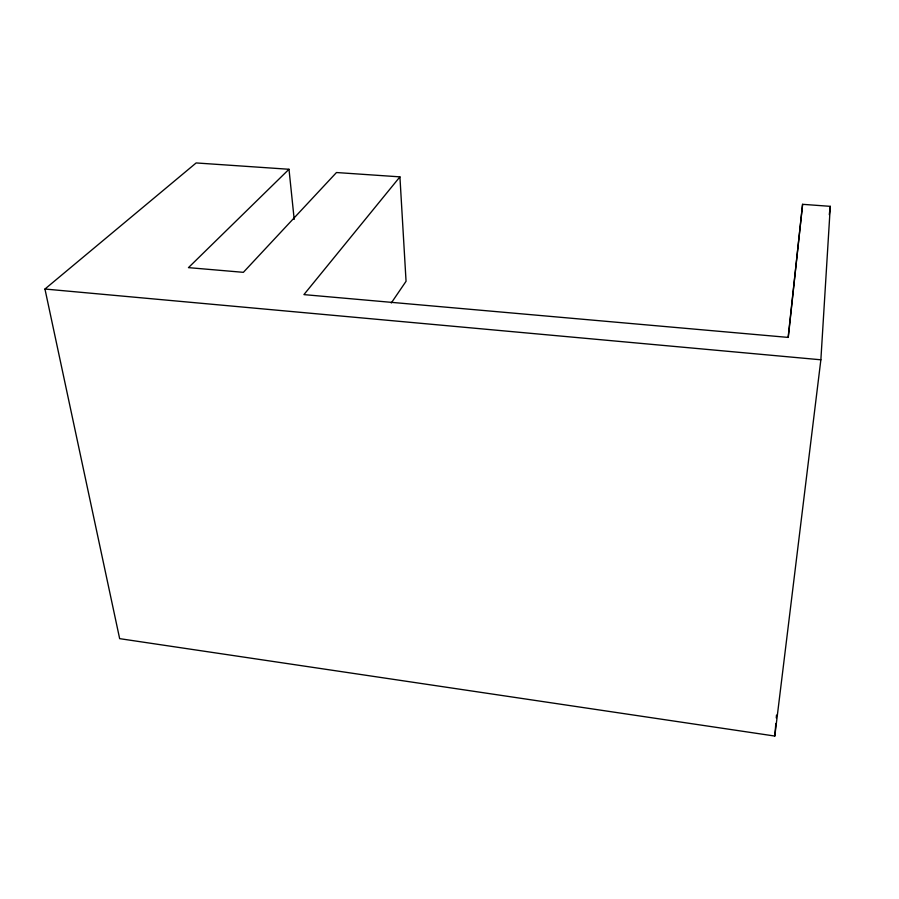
<?xml version="1.0" encoding="UTF-8"?>
<svg xmlns="http://www.w3.org/2000/svg" width="899" height="899" viewBox="0 0 899 899"><rect width="100%" height="100%" fill="white"/><g stroke="black" fill="none" stroke-linecap="round" stroke-linejoin="round"><path stroke-width="1.35" d="M288.995 169.27L196.151 162.944L44.95 289.029L119.657 638.65L774.803 736.056L820.866 359.791L830.305 206.343L802.593 204.32L788.131 337.406L303.918 294.614L399.92 176.856L336.473 172.529L243.371 272.33L188.464 267.632L288.995 169.27L294.198 219.423M774.803 736.056L775.826 723.493M776.275 717.908L776.5 715.11M788.311 337.192L802.593 204.32M829.294 214.67L830.305 206.343M391.279 302.985L406.056 281.286L399.92 176.856M44.95 289.029L820.866 359.791"/></g></svg>
